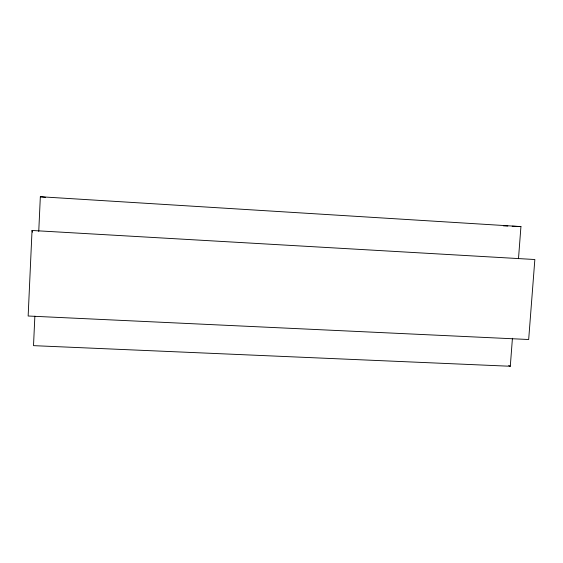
<?xml version="1.0" encoding="UTF-8"?>
<svg xmlns="http://www.w3.org/2000/svg" width="563" height="563" viewBox="0 0 563 563"><rect width="100%" height="100%" fill="white"/><g stroke="black" fill="none" stroke-linecap="round" stroke-linejoin="round"><path stroke-width="0.84" d="M32.035 230.478L28.15 316.012L528.671 339.51L534.85 259.522L32.035 230.478L32.478 232.16M34.864 316.153L33.513 345.647L510.296 366.26L512.429 338.264M38.748 231.456L40.339 196.74L520.937 226.579L518.488 258.699M503.456 225.862L507.826 226.037M512.196 226.22L520.937 226.579M40.339 196.74L45.554 197.346M508.706 365.528L510.296 366.26"/></g></svg>
